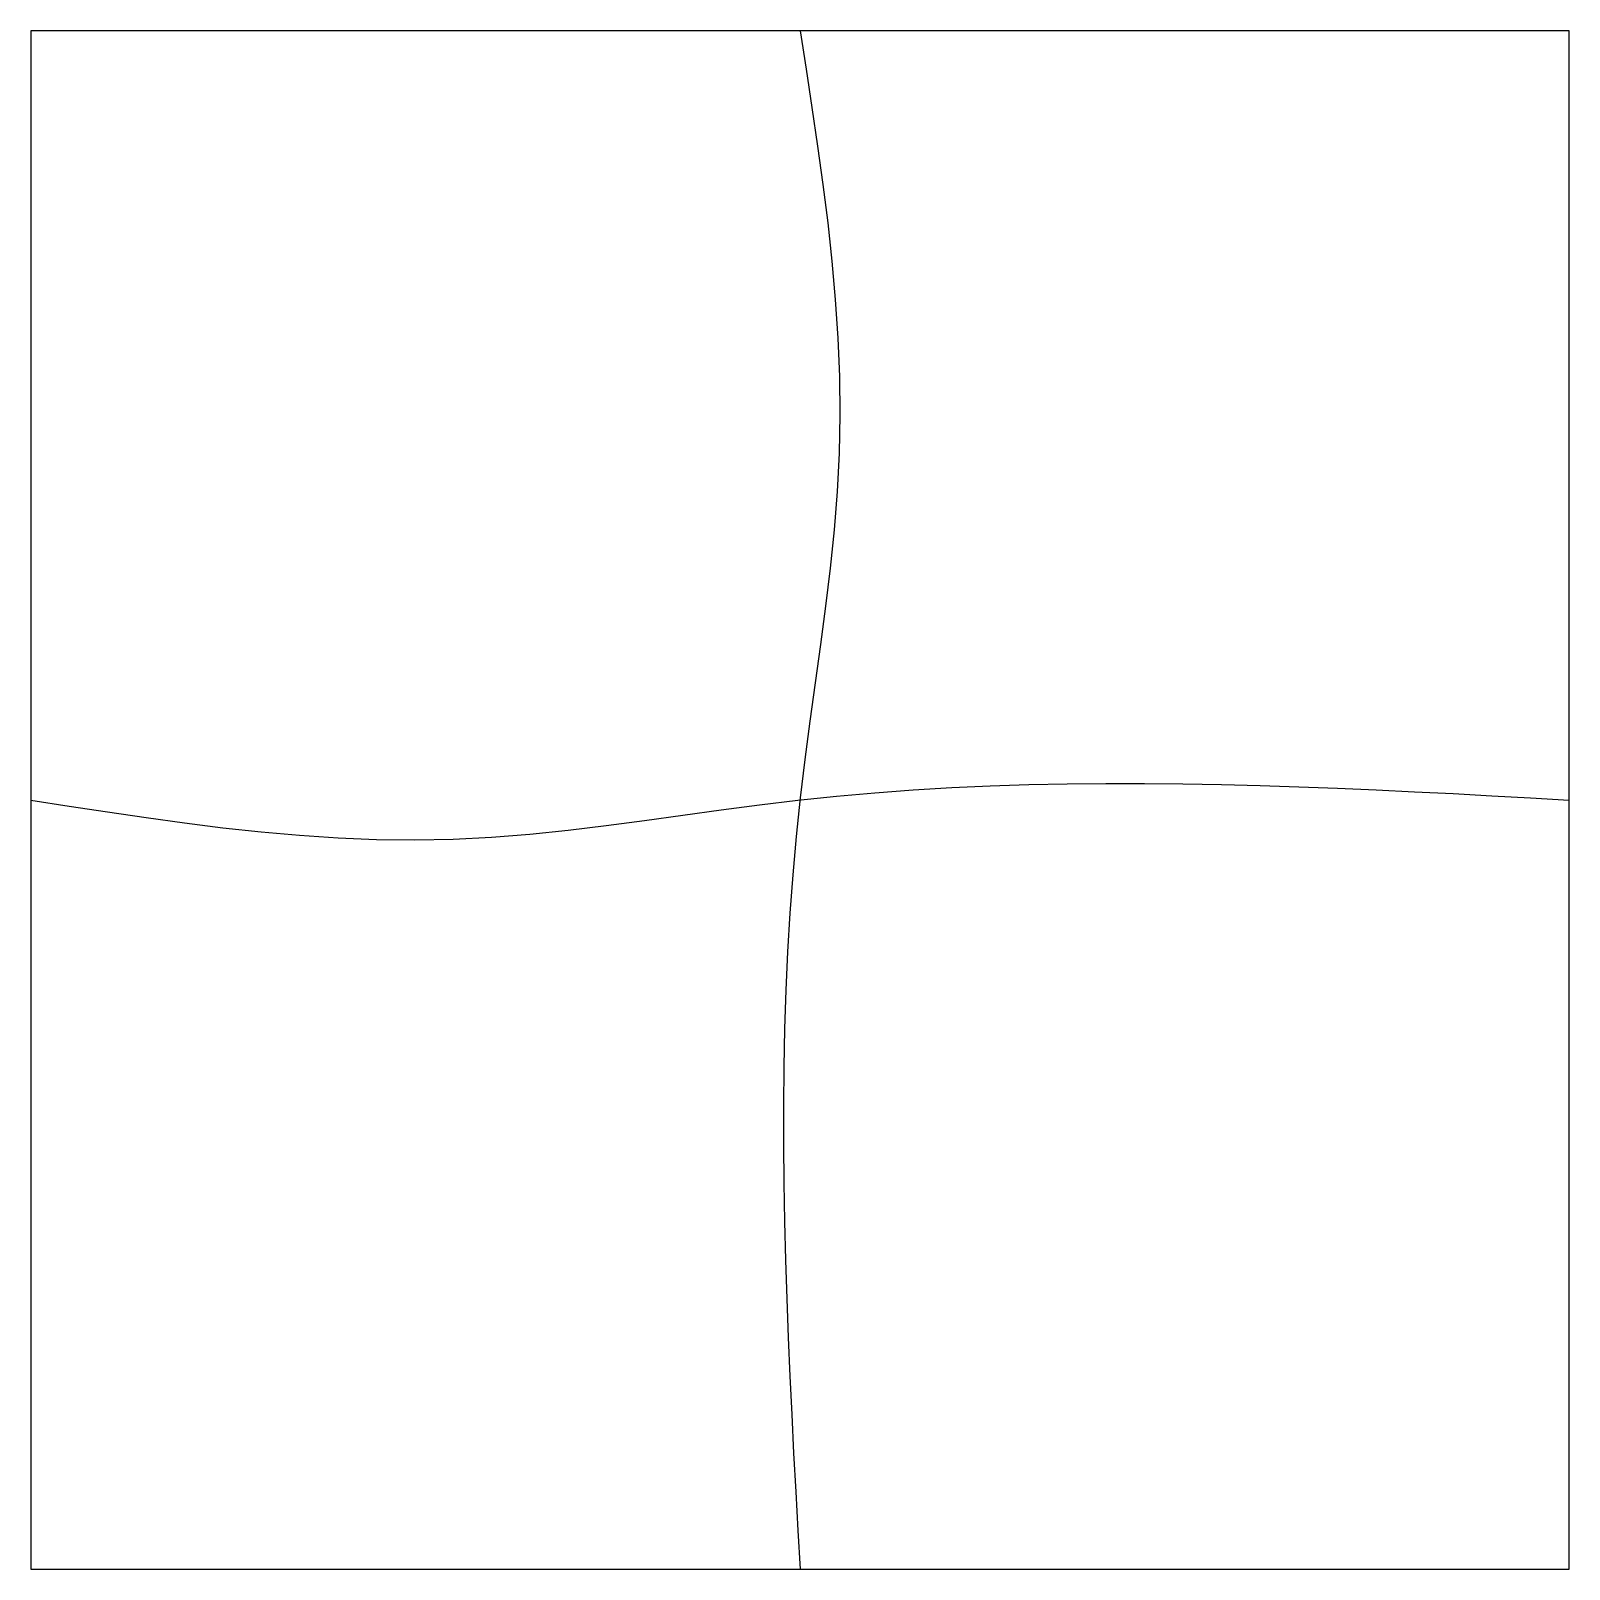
# Model space of a CAD drawing. Extents: x 0 to 0.62, y 0 to 0.62.
import ezdxf

# ---------------------------------------------------------------- set-up
doc = ezdxf.new("R2010")
doc.units = 0
doc.layers.get('0').update_dxf_attribs({"linetype": 'CONTINUOUS'})

msp = doc.modelspace()

# ---------------------------------------------------------------- linework, layer by layer
at = {"color": 0}
msp.add_lwpolyline([(0, 0), (0.62, 0), (0.62, 0.62), (0, 0.62)], close=True, dxfattribs=at)
for points in [[(0.31, 0.62), (0.31243, 0.60452), (0.31481, 0.58903), (0.31709, 0.57355), (0.31922, 0.55807), (0.32115, 0.5426), (0.32284, 0.52712), (0.32423, 0.51165), (0.32527, 0.49618), (0.32591, 0.48072), (0.32611, 0.46527), (0.32581, 0.44982), (0.325, 0.43437), (0.32376, 0.41893), (0.32216, 0.40349), (0.3203, 0.38806), (0.31826, 0.37262), (0.31614, 0.35718), (0.31401, 0.34173), (0.31197, 0.32628), (0.31009, 0.31081), (0.30846, 0.29534), (0.30708, 0.27986), (0.30594, 0.26436), (0.30502, 0.24886), (0.30431, 0.23335), (0.3038, 0.21783), (0.30347, 0.2023), (0.30332, 0.18677), (0.30332, 0.17123), (0.30347, 0.15568), (0.30375, 0.14013), (0.30414, 0.12457), (0.30464, 0.10901), (0.30524, 0.09344), (0.30591, 0.07787), (0.30665, 0.0623), (0.30744, 0.04673), (0.30827, 0.03115), (0.30913, 0.01558), (0.31, 0)], [(0, 0.31), (0.01548, 0.30757), (0.03097, 0.30519), (0.04645, 0.30291), (0.06193, 0.30078), (0.0774, 0.29885), (0.09288, 0.29716), (0.10835, 0.29577), (0.12382, 0.29473), (0.13928, 0.29409), (0.15473, 0.29389), (0.17018, 0.29419), (0.18563, 0.295), (0.20107, 0.29624), (0.21651, 0.29784), (0.23194, 0.2997), (0.24738, 0.30174), (0.26282, 0.30386), (0.27827, 0.30599), (0.29372, 0.30803), (0.30919, 0.30991), (0.32466, 0.31154), (0.34014, 0.31292), (0.35564, 0.31406), (0.37114, 0.31498), (0.38665, 0.31569), (0.40217, 0.3162), (0.4177, 0.31653), (0.43323, 0.31668), (0.44877, 0.31668), (0.46432, 0.31653), (0.47987, 0.31625), (0.49543, 0.31586), (0.51099, 0.31536), (0.52656, 0.31476), (0.54213, 0.31409), (0.5577, 0.31335), (0.57327, 0.31256), (0.58885, 0.31173), (0.60442, 0.31087), (0.62, 0.31)]]:
    msp.add_lwpolyline(points, dxfattribs=at)

doc.saveas('drawing.dxf')
